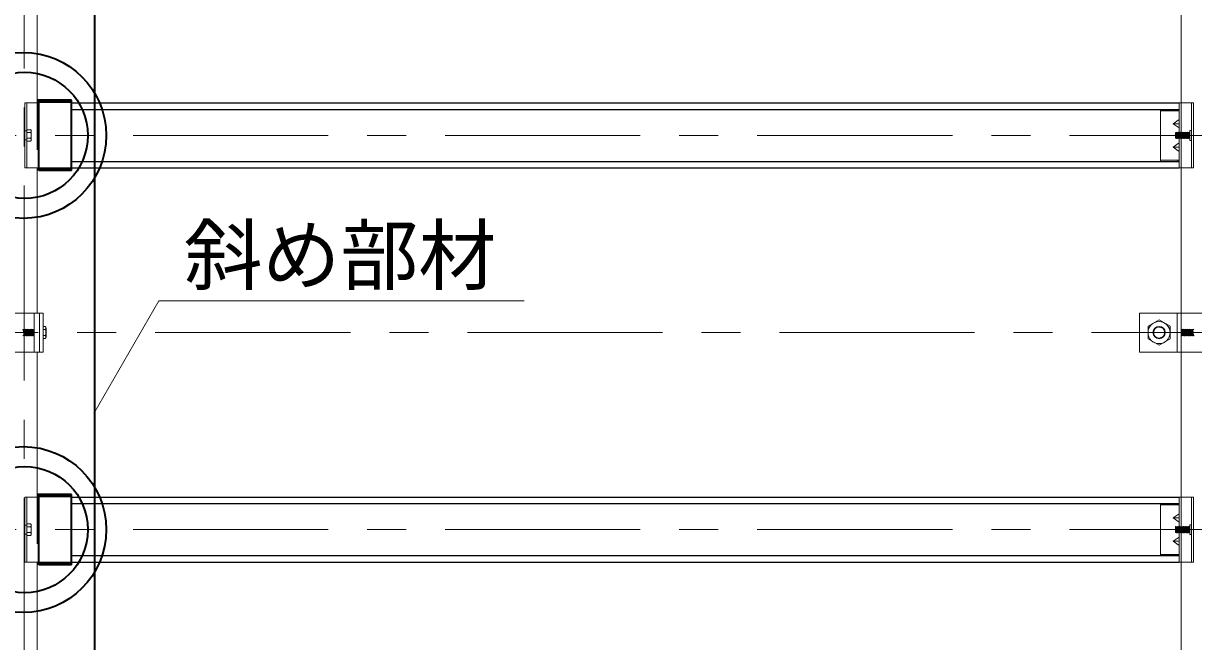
# Model space of a CAD drawing. Units: millimetres at full size, sheet at 1:30; details may follow other scales. Extents: x -5796 to 5910, y -4184 to 4114.
# Drawn here: x -3766 to -2866, y 1686 to 2161 of the extents above; entities that cross this region are included whole.
import ezdxf
from ezdxf.enums import TextEntityAlignment as Align

# ---------------------------------------------------------------- set-up
doc = ezdxf.new("R2010")
doc.units = ezdxf.units.MM
doc.header["$LTSCALE"] = 30
doc.linetypes.add('CHAIN1', pattern=[8, 5, -1, 1, -1])
doc.linetypes.add('DASHED1', pattern=[1.8, 1.2, -0.6])
for name, color, linetype, lineweight in [('4-0_中心線', 4, 'CHAIN1', 9), ('4-1_吊り材', 7, 'Continuous', 18), ('4-2_野縁受け', 3, 'Continuous', 18), ('4-3_野縁', 2, 'Continuous', 25), ('4-4_斜め部材', 6, 'Continuous', 35), ('4-6_文字', 7, 'Continuous', 18), ('4-7_金具', 6, 'Continuous', 35), ('4-A_クリップ', 7, 'Continuous', 18), ('4-B_ビス', 3, 'Continuous', 18)]:
    doc.layers.add(name, color=color, linetype=linetype, lineweight=lineweight)
doc.styles.add('ＭＳ ゴシック', font='')
doc.styles.get('ＭＳ ゴシック').set_extended_font_data('MS Gothic')

msp = doc.modelspace()

# ---------------------------------------------------------------- linework, layer by layer
at = {"layer": '4-0_中心線'}
for p, q in [((-3765.78, 686.31), (-3765.78, 3310.31)), ((-5121.78, 2074.81), (-2580.78, 2074.81)), ((-4624.78, 1923.31), (-2409.78, 1923.31)), ((-5121.78, 1771.81), (-2580.78, 1771.81))]:
    msp.add_line(p, q, dxfattribs=at)
at = {"layer": '4-1_吊り材'}
for p, q in [((-3807.78, 1938.31), (-3750.98, 1938.31)), ((-3757.88, 1938.31), (-3757.88, 1908.31)), ((-3753.89, 1938.31), (-3753.89, 1908.31)), ((-3750.98, 1938.31), (-3750.98, 1908.31)), ((-2907.78, 1908.31), (-2907.78, 1938.31)), ((-2907.78, 1938.31), (-2850.98, 1938.31)), ((-2875.78, 1938.31), (-2875.78, 1908.31)), ((-2884.28, 1918.4), (-2884.28, 1928.22)), ((-2901.28, 1918.4), (-2892.78, 1913.5)), ((-2892.78, 1913.5), (-2884.28, 1918.4)), ((-3750.98, 1908.31), (-3807.78, 1908.31)), ((-2850.98, 1908.31), (-2907.78, 1908.31))]:
    msp.add_line(p, q, dxfattribs=at)
at = {"layer": '4-1_吊り材', "linetype": 'DASHED1'}
msp.add_line((-2878.98, 1938.31), (-2878.98, 1908.31), dxfattribs=at)
at = {"layer": '4-1_吊り材'}
msp.add_lwpolyline([(-2901.28, 1918.4), (-2901.28, 1928.22), (-2892.78, 1933.13), (-2884.28, 1928.22)], dxfattribs=at)
for radius in [8.5, 4.76]:
    msp.add_circle((-2892.78, 1923.31), radius, dxfattribs=at)
at = {"layer": '4-1_吊り材', "linetype": 'DASHED1'}
msp.add_circle((-2892.78, 1923.31), 4.25, dxfattribs=at)
at = {"layer": '4-2_野縁受け'}
for p, q in [((-3755.78, 2099.81), (-3755.78, 2352.81)), ((-2875.78, 2099.81), (-2875.78, 2352.81)), ((-3755.78, 1938.31), (-3755.78, 2049.81)), ((-2875.78, 1938.31), (-2875.78, 2049.81)), ((-3755.78, 1796.81), (-3755.78, 1908.31)), ((-2875.78, 1796.81), (-2875.78, 1908.31)), ((-3755.78, 1493.81), (-3755.78, 1746.81)), ((-2875.78, 1493.81), (-2875.78, 1746.81))]:
    msp.add_line(p, q, dxfattribs=at)
at = {"layer": '4-3_野縁'}
for p, q in [((-3729.28, 2099.81), (-2877.38, 2099.81)), ((-3729.28, 2094.81), (-2877.38, 2094.81)), ((-3729.28, 2054.81), (-2877.38, 2054.81)), ((-3729.28, 2049.81), (-2877.38, 2049.81)), ((-3729.28, 1796.81), (-2877.38, 1796.81)), ((-3729.28, 1791.81), (-2877.38, 1791.81)), ((-3729.28, 1751.81), (-2877.38, 1751.81)), ((-3729.28, 1746.81), (-2877.38, 1746.81))]:
    msp.add_line(p, q, dxfattribs=at)
at = {"layer": '4-4_斜め部材'}
msp.add_lwpolyline([(-3711.67, 2823.31), (-3711.67, 1027.8), (-3747.92, 1090.58)], dxfattribs=at)
at = {"layer": '4-6_文字'}
for q in [(-3712.14, 1860.97), (-3381.1, 1947.57)]:
    msp.add_line((-3662.14, 1947.57), q, dxfattribs=at)
at = {"layer": '4-7_金具'}
for p, q in [((-3729.28, 2101.86), (-3755.78, 2101.86)), ((-3754.28, 2100.26), (-3755.78, 2100.26)), ((-3754.28, 2047.73), (-3754.28, 2101.86)), ((-3729.28, 2047.73), (-3729.28, 2101.86)), ((-3729.28, 2047.73), (-3754.28, 2047.73)), ((-3729.28, 1798.86), (-3755.78, 1798.86)), ((-3754.28, 1797.26), (-3755.78, 1797.26)), ((-3754.28, 1744.73), (-3754.28, 1798.86)), ((-3729.28, 1744.73), (-3729.28, 1798.86)), ((-3729.28, 1744.73), (-3754.28, 1744.73))]:
    msp.add_line(p, q, dxfattribs=at)
at = {"layer": '4-7_金具', "linetype": 'DASHED1'}
for p, q in [((-3729.28, 2100.26), (-3754.28, 2100.26)), ((-3729.28, 2049.33), (-3754.28, 2049.33)), ((-3729.28, 1797.26), (-3754.28, 1797.26)), ((-3729.28, 1746.33), (-3754.28, 1746.33))]:
    msp.add_line(p, q, dxfattribs=at)
at = {"layer": '4-7_金具'}
for centre, radius in [((-3766.33, 2074.81), 63.79), ((-3765.24, 2074.81), 48.52), ((-3766.33, 1771.81), 63.79), ((-3765.24, 1771.81), 48.52)]:
    msp.add_circle(centre, radius, dxfattribs=at)
at = {"layer": '4-A_クリップ'}
for p, q in [((-3754.28, 2099.81), (-3765.18, 2099.81)), ((-3765.18, 2099.81), (-3765.18, 2049.81)), ((-3763.58, 2099.81), (-3763.58, 2077.21)), ((-2877.38, 2099.81), (-2866.38, 2099.81)), ((-2877.38, 2099.81), (-2877.38, 2076.91)), ((-2867.98, 2049.81), (-2867.98, 2099.81)), ((-2866.38, 2049.81), (-2866.38, 2099.81)), ((-2891.78, 2094.81), (-2891.78, 2074.81)), ((-2891.78, 2093.81), (-2878.38, 2093.81)), ((-2878.38, 2094.81), (-2878.38, 2093.81)), ((-2878.38, 2093.81), (-2877.38, 2093.81)), ((-2881.86, 2083.81), (-2877.38, 2087.06)), ((-2881.86, 2083.81), (-2877.38, 2080.56)), ((-2881.86, 2083.81), (-2877.38, 2083.81)), ((-3763.58, 2049.81), (-3763.58, 2072.71)), ((-2891.78, 2054.81), (-2891.78, 2074.81)), ((-2877.38, 2049.81), (-2877.38, 2072.71)), ((-2869.18, 2078.61), (-2867.98, 2078.61)), ((-2869.18, 2071.01), (-2869.18, 2078.61)), ((-2869.18, 2071.01), (-2867.98, 2071.01)), ((-2881.86, 2065.81), (-2877.38, 2069.06)), ((-2881.86, 2065.81), (-2877.38, 2062.56)), ((-2881.86, 2065.81), (-2877.38, 2065.81)), ((-2891.78, 2055.81), (-2878.38, 2055.81)), ((-2878.38, 2055.81), (-2877.38, 2055.81)), ((-2878.38, 2054.81), (-2878.38, 2055.81)), ((-3754.28, 2049.81), (-3765.18, 2049.81)), ((-2877.38, 2049.81), (-2866.38, 2049.81)), ((-3754.28, 1796.81), (-3765.18, 1796.81)), ((-3765.18, 1796.81), (-3765.18, 1746.81)), ((-3763.58, 1796.81), (-3763.58, 1774.21)), ((-2891.78, 1791.81), (-2891.78, 1771.81)), ((-2878.38, 1791.81), (-2878.38, 1790.81)), ((-2877.38, 1796.81), (-2866.38, 1796.81)), ((-2877.38, 1796.81), (-2877.38, 1773.91)), ((-2867.98, 1746.81), (-2867.98, 1796.81)), ((-2866.38, 1746.81), (-2866.38, 1796.81)), ((-2891.78, 1790.81), (-2878.38, 1790.81)), ((-2881.86, 1780.81), (-2877.38, 1784.06)), ((-2878.38, 1790.81), (-2877.38, 1790.81)), ((-2881.86, 1780.81), (-2877.38, 1777.56)), ((-2881.86, 1780.81), (-2877.38, 1780.81)), ((-2869.18, 1775.61), (-2867.98, 1775.61)), ((-2869.18, 1768.01), (-2869.18, 1775.61)), ((-3763.58, 1746.81), (-3763.58, 1769.71)), ((-2891.78, 1751.81), (-2891.78, 1771.81)), ((-2881.86, 1762.81), (-2877.38, 1766.06)), ((-2877.38, 1746.81), (-2877.38, 1769.71)), ((-2869.18, 1768.01), (-2867.98, 1768.01)), ((-2881.86, 1762.81), (-2877.38, 1759.56)), ((-2881.86, 1762.81), (-2877.38, 1762.81)), ((-3754.28, 1746.81), (-3765.18, 1746.81)), ((-2891.78, 1752.81), (-2878.38, 1752.81)), ((-2878.38, 1752.81), (-2877.38, 1752.81)), ((-2878.38, 1751.81), (-2878.38, 1752.81)), ((-2877.38, 1746.81), (-2866.38, 1746.81))]:
    msp.add_line(p, q, dxfattribs=at)
at = {"layer": '4-A_クリップ', "linetype": 'DASHED1'}
for p, q in [((-3755.78, 2099.81), (-3755.78, 2049.81)), ((-2875.78, 2099.81), (-2875.78, 2076.91)), ((-3763.58, 2078.31), (-3765.18, 2078.31)), ((-3763.58, 2071.31), (-3765.18, 2071.31)), ((-2875.78, 2072.51), (-2875.78, 2049.81)), ((-3755.78, 1796.81), (-3755.78, 1746.81)), ((-2875.78, 1796.81), (-2875.78, 1773.91)), ((-3763.58, 1775.31), (-3765.18, 1775.31)), ((-3763.58, 1768.31), (-3765.18, 1768.31)), ((-2875.78, 1769.51), (-2875.78, 1746.81))]:
    msp.add_line(p, q, dxfattribs=at)
at = {"layer": '4-B_ビス'}
for p, q in [((-3763.58, 2079.24), (-3760.86, 2079.24)), ((-3763.58, 2077.21), (-3763.58, 2072.41)), ((-3760.86, 2077.03), (-3763.58, 2077.03)), ((-3760.86, 2072.59), (-3763.58, 2072.59)), ((-3760.86, 2070.38), (-3763.58, 2070.38)), ((-3760.22, 2071.48), (-3760.22, 2078.14)), ((-2880.08, 2076.91), (-2879.78, 2077.21)), ((-2880.08, 2076.91), (-2879.78, 2072.71)), ((-2880.08, 2076.91), (-2880.08, 2072.71)), ((-2879.78, 2072.71), (-2880.08, 2072.71)), ((-2879.78, 2077.21), (-2879.48, 2076.91)), ((-2879.78, 2072.71), (-2879.48, 2072.41)), ((-2879.48, 2076.91), (-2879.18, 2072.71)), ((-2879.48, 2072.41), (-2879.18, 2072.71)), ((-2879.18, 2076.91), (-2878.88, 2072.71)), ((-2878.58, 2076.91), (-2878.28, 2072.71)), ((-2878.28, 2076.91), (-2877.98, 2072.71)), ((-2877.68, 2076.91), (-2877.38, 2072.71)), ((-2877.38, 2076.91), (-2877.08, 2072.71)), ((-2876.78, 2076.91), (-2876.48, 2072.71)), ((-2876.78, 2076.91), (-2876.48, 2076.91)), ((-2876.48, 2076.91), (-2876.18, 2077.21)), ((-2876.48, 2076.91), (-2876.18, 2072.71)), ((-2876.18, 2077.21), (-2875.88, 2076.91)), ((-2875.88, 2076.91), (-2875.58, 2072.71)), ((-2875.58, 2076.91), (-2875.28, 2072.71)), ((-2874.98, 2076.91), (-2874.68, 2072.71)), ((-2874.68, 2076.91), (-2874.38, 2072.71)), ((-2874.08, 2076.91), (-2873.78, 2072.71)), ((-2873.78, 2076.91), (-2873.48, 2072.71)), ((-2873.18, 2076.91), (-2872.88, 2072.71)), ((-2872.88, 2076.91), (-2872.58, 2072.71)), ((-2872.28, 2076.91), (-2871.98, 2072.71)), ((-2871.98, 2076.91), (-2871.68, 2072.71)), ((-2871.38, 2076.91), (-2871.08, 2072.71)), ((-2871.08, 2076.91), (-2870.78, 2072.71)), ((-2870.48, 2076.91), (-2870.18, 2072.71)), ((-2870.48, 2076.91), (-2870.18, 2076.91)), ((-2870.18, 2076.91), (-2869.88, 2077.21)), ((-2870.18, 2076.91), (-2869.88, 2072.71)), ((-2870.18, 2072.71), (-2869.88, 2072.71)), ((-2869.88, 2077.21), (-2869.58, 2076.91)), ((-2869.58, 2076.91), (-2869.28, 2072.71)), ((-2869.58, 2076.91), (-2869.28, 2076.91)), ((-2869.28, 2076.91), (-2869.18, 2077.01)), ((-2869.28, 2076.91), (-2869.18, 2075.51)), ((-2869.28, 2072.71), (-2869.18, 2072.71)), ((-3750.98, 1927.92), (-3749.53, 1927.92)), ((-3748.86, 1919.84), (-3748.86, 1926.77)), ((-3766.11, 1925.49), (-3765.8, 1921.11)), ((-3766.11, 1925.49), (-3765.8, 1925.49)), ((-3765.8, 1925.49), (-3765.49, 1925.8)), ((-3765.8, 1925.49), (-3765.49, 1921.11)), ((-3765.8, 1921.11), (-3765.49, 1921.11)), ((-3765.49, 1925.8), (-3765.18, 1925.49)), ((-3765.18, 1925.49), (-3764.86, 1921.11)), ((-3764.86, 1925.49), (-3764.55, 1921.11)), ((-3764.24, 1925.49), (-3763.93, 1921.11)), ((-3763.93, 1925.49), (-3763.61, 1921.11)), ((-3763.3, 1925.49), (-3762.99, 1921.11)), ((-3762.99, 1925.49), (-3762.68, 1921.11)), ((-3762.36, 1925.49), (-3762.05, 1921.11)), ((-3762.05, 1925.49), (-3761.74, 1921.11)), ((-3761.43, 1925.49), (-3761.11, 1921.11)), ((-3761.11, 1925.49), (-3760.8, 1921.11)), ((-3760.49, 1925.49), (-3760.18, 1921.11)), ((-3760.18, 1925.49), (-3759.86, 1921.11)), ((-3759.55, 1925.49), (-3759.24, 1921.11)), ((-3759.55, 1925.49), (-3759.24, 1925.49)), ((-3759.24, 1925.49), (-3758.93, 1925.8)), ((-3759.24, 1925.49), (-3758.93, 1921.11)), ((-3759.24, 1921.11), (-3758.93, 1921.11)), ((-3758.93, 1925.8), (-3758.61, 1925.49)), ((-3758.61, 1925.49), (-3758.3, 1921.11)), ((-3758.3, 1925.49), (-3757.99, 1921.11)), ((-3758.3, 1921.11), (-3757.99, 1921.11)), ((-3757.99, 1925.8), (-3757.88, 1925.7)), ((-3757.99, 1921.11), (-3757.88, 1921.01)), ((-3749.53, 1925.61), (-3750.98, 1925.61)), ((-3749.53, 1920.99), (-3750.98, 1920.99)), ((-3749.53, 1918.68), (-3750.98, 1918.68)), ((-2875.78, 1925.79), (-2875.49, 1925.49)), ((-2875.78, 1921.1), (-2875.49, 1920.8)), ((-2875.49, 1925.49), (-2875.18, 1921.11)), ((-2875.49, 1920.8), (-2875.18, 1921.11)), ((-2875.18, 1925.49), (-2874.86, 1921.11)), ((-2874.55, 1925.49), (-2874.24, 1921.11)), ((-2874.55, 1925.49), (-2874.24, 1925.49)), ((-2874.24, 1925.49), (-2873.93, 1921.11)), ((-2874.24, 1921.11), (-2873.93, 1921.11)), ((-2873.61, 1925.49), (-2873.3, 1921.11)), ((-2873.61, 1925.49), (-2873.3, 1925.49)), ((-2873.3, 1925.49), (-2872.99, 1921.11)), ((-2872.68, 1925.49), (-2872.36, 1921.11)), ((-2872.68, 1925.49), (-2872.36, 1925.49)), ((-2872.36, 1925.49), (-2872.05, 1921.11)), ((-2871.74, 1925.49), (-2871.43, 1921.11)), ((-2871.74, 1925.49), (-2871.43, 1925.49)), ((-2871.43, 1925.49), (-2871.11, 1921.11)), ((-2870.8, 1925.49), (-2870.49, 1921.11)), ((-2870.8, 1925.49), (-2870.49, 1925.49)), ((-2870.49, 1925.49), (-2870.18, 1921.11)), ((-2869.86, 1925.49), (-2869.55, 1921.11)), ((-2869.86, 1925.49), (-2869.55, 1925.49)), ((-2869.55, 1925.49), (-2869.24, 1925.8)), ((-2869.55, 1925.49), (-2869.24, 1921.11)), ((-2869.55, 1921.11), (-2869.24, 1921.11)), ((-2869.24, 1925.8), (-2868.93, 1925.49)), ((-2869.24, 1921.11), (-2868.93, 1920.8)), ((-2868.93, 1925.49), (-2868.61, 1921.11)), ((-2868.93, 1920.8), (-2868.61, 1921.11)), ((-2868.61, 1925.49), (-2868.3, 1921.11)), ((-2867.99, 1925.49), (-2867.68, 1921.11)), ((-2867.68, 1925.49), (-2867.36, 1921.11)), ((-2867.05, 1925.49), (-2866.74, 1921.11)), ((-2866.74, 1925.49), (-2866.43, 1921.11)), ((-3763.58, 1776.24), (-3760.86, 1776.24)), ((-3763.58, 1774.21), (-3763.58, 1769.41)), ((-3760.86, 1774.03), (-3763.58, 1774.03)), ((-3760.22, 1768.48), (-3760.22, 1775.14)), ((-2880.08, 1773.91), (-2879.78, 1774.21)), ((-2880.08, 1773.91), (-2879.78, 1769.71)), ((-2880.08, 1773.91), (-2880.08, 1769.71)), ((-2879.78, 1774.21), (-2879.48, 1773.91)), ((-2879.48, 1773.91), (-2879.18, 1769.71)), ((-2879.18, 1773.91), (-2878.88, 1769.71)), ((-2878.58, 1773.91), (-2878.28, 1769.71)), ((-2878.28, 1773.91), (-2877.98, 1769.71)), ((-2877.68, 1773.91), (-2877.38, 1769.71)), ((-2877.38, 1773.91), (-2877.08, 1769.71)), ((-2876.78, 1773.91), (-2876.48, 1769.71)), ((-2876.78, 1773.91), (-2876.48, 1773.91)), ((-2876.48, 1773.91), (-2876.18, 1774.21)), ((-2876.48, 1773.91), (-2876.18, 1769.71)), ((-2876.18, 1774.21), (-2875.88, 1773.91)), ((-2875.88, 1773.91), (-2875.58, 1769.71)), ((-2875.58, 1773.91), (-2875.28, 1769.71)), ((-2874.98, 1773.91), (-2874.68, 1769.71)), ((-2874.68, 1773.91), (-2874.38, 1769.71)), ((-2874.08, 1773.91), (-2873.78, 1769.71)), ((-2873.78, 1773.91), (-2873.48, 1769.71)), ((-2873.18, 1773.91), (-2872.88, 1769.71)), ((-2872.88, 1773.91), (-2872.58, 1769.71)), ((-2872.28, 1773.91), (-2871.98, 1769.71)), ((-2871.98, 1773.91), (-2871.68, 1769.71)), ((-2871.38, 1773.91), (-2871.08, 1769.71)), ((-2871.08, 1773.91), (-2870.78, 1769.71)), ((-2870.48, 1773.91), (-2870.18, 1769.71)), ((-2870.48, 1773.91), (-2870.18, 1773.91)), ((-2870.18, 1773.91), (-2869.88, 1774.21)), ((-2870.18, 1773.91), (-2869.88, 1769.71)), ((-2869.88, 1774.21), (-2869.58, 1773.91)), ((-2869.58, 1773.91), (-2869.28, 1769.71)), ((-2869.58, 1773.91), (-2869.28, 1773.91)), ((-2869.28, 1773.91), (-2869.18, 1774.01)), ((-2869.28, 1773.91), (-2869.18, 1772.51)), ((-3760.86, 1769.59), (-3763.58, 1769.59)), ((-3760.86, 1767.38), (-3763.58, 1767.38)), ((-2879.78, 1769.71), (-2880.08, 1769.71)), ((-2879.78, 1769.71), (-2879.48, 1769.41)), ((-2879.48, 1769.41), (-2879.18, 1769.71)), ((-2870.18, 1769.71), (-2869.88, 1769.71)), ((-2869.28, 1769.71), (-2869.18, 1769.71))]:
    msp.add_line(p, q, dxfattribs=at)
for points in [[(-2879.48, 2076.91), (-2879.18, 2076.91), (-2878.88, 2077.21), (-2878.58, 2076.91)], [(-2879.18, 2072.71), (-2878.88, 2072.71), (-2878.58, 2072.41), (-2878.28, 2072.71)], [(-2878.58, 2076.91), (-2878.28, 2076.91), (-2877.98, 2077.21), (-2877.68, 2076.91)], [(-2878.28, 2072.71), (-2877.98, 2072.71), (-2877.68, 2072.41), (-2877.38, 2072.71)], [(-2877.68, 2076.91), (-2877.38, 2076.91), (-2877.08, 2077.21), (-2876.78, 2076.91)], [(-2877.38, 2072.71), (-2877.08, 2072.71), (-2876.78, 2072.41)], [(-2876.78, 2072.41), (-2876.48, 2072.71), (-2876.18, 2072.71)], [(-2876.18, 2072.71), (-2875.88, 2072.41), (-2875.58, 2072.71)], [(-2875.88, 2076.91), (-2875.58, 2076.91), (-2875.28, 2077.21), (-2874.98, 2076.91)], [(-2875.58, 2072.71), (-2875.28, 2072.71), (-2874.98, 2072.41), (-2874.68, 2072.71)], [(-2874.98, 2076.91), (-2874.68, 2076.91), (-2874.38, 2077.21), (-2874.08, 2076.91)], [(-2874.68, 2072.71), (-2874.38, 2072.71), (-2874.08, 2072.41), (-2873.78, 2072.71)], [(-2874.08, 2076.91), (-2873.78, 2076.91), (-2873.48, 2077.21), (-2873.18, 2076.91)], [(-2873.78, 2072.71), (-2873.48, 2072.71), (-2873.18, 2072.41), (-2872.88, 2072.71)], [(-2873.18, 2076.91), (-2872.88, 2076.91), (-2872.58, 2077.21), (-2872.28, 2076.91)], [(-2872.88, 2072.71), (-2872.58, 2072.71), (-2872.28, 2072.41), (-2871.98, 2072.71)], [(-2872.28, 2076.91), (-2871.98, 2076.91), (-2871.68, 2077.21), (-2871.38, 2076.91)], [(-2871.98, 2072.71), (-2871.68, 2072.71), (-2871.38, 2072.41), (-2871.08, 2072.71)], [(-2871.38, 2076.91), (-2871.08, 2076.91), (-2870.78, 2077.21), (-2870.48, 2076.91)], [(-2871.08, 2072.71), (-2870.78, 2072.71), (-2870.48, 2072.41), (-2870.18, 2072.71)], [(-2869.88, 2072.71), (-2869.58, 2072.41), (-2869.28, 2072.71)], [(-3767.05, 1925.49), (-3766.74, 1925.49), (-3766.43, 1925.8), (-3766.11, 1925.49)], [(-3766.74, 1921.11), (-3766.43, 1921.11), (-3766.11, 1920.8), (-3765.8, 1921.11)], [(-3765.49, 1921.11), (-3765.18, 1920.8), (-3764.86, 1921.11)], [(-3765.18, 1925.49), (-3764.86, 1925.49), (-3764.55, 1925.8), (-3764.24, 1925.49)], [(-3764.86, 1921.11), (-3764.55, 1921.11), (-3764.24, 1920.8), (-3763.93, 1921.11)], [(-3764.24, 1925.49), (-3763.93, 1925.49), (-3763.61, 1925.8), (-3763.3, 1925.49)], [(-3763.93, 1921.11), (-3763.61, 1921.11), (-3763.3, 1920.8), (-3762.99, 1921.11)], [(-3763.3, 1925.49), (-3762.99, 1925.49), (-3762.68, 1925.8), (-3762.36, 1925.49)], [(-3762.99, 1921.11), (-3762.68, 1921.11), (-3762.36, 1920.8), (-3762.05, 1921.11)], [(-3762.36, 1925.49), (-3762.05, 1925.49), (-3761.74, 1925.8), (-3761.43, 1925.49)], [(-3762.05, 1921.11), (-3761.74, 1921.11), (-3761.43, 1920.8), (-3761.11, 1921.11)], [(-3761.43, 1925.49), (-3761.11, 1925.49), (-3760.8, 1925.8), (-3760.49, 1925.49)], [(-3761.11, 1921.11), (-3760.8, 1921.11), (-3760.49, 1920.8), (-3760.18, 1921.11)], [(-3760.49, 1925.49), (-3760.18, 1925.49), (-3759.86, 1925.8), (-3759.55, 1925.49)], [(-3760.18, 1921.11), (-3759.86, 1921.11), (-3759.55, 1920.8), (-3759.24, 1921.11)], [(-3758.93, 1921.11), (-3758.61, 1920.8), (-3758.3, 1921.11)], [(-3758.61, 1925.49), (-3758.3, 1925.49), (-3757.99, 1925.8)], [(-2875.49, 1925.49), (-2875.18, 1925.49), (-2874.86, 1925.8), (-2874.55, 1925.49)], [(-2875.18, 1921.11), (-2874.86, 1921.11), (-2874.55, 1920.8), (-2874.24, 1921.11)], [(-2874.24, 1925.49), (-2873.93, 1925.8), (-2873.61, 1925.49)], [(-2873.93, 1921.11), (-2873.61, 1920.8), (-2873.3, 1921.11), (-2872.99, 1921.11)], [(-2873.3, 1925.49), (-2872.99, 1925.8), (-2872.68, 1925.49)], [(-2872.99, 1921.11), (-2872.68, 1920.8), (-2872.36, 1921.11), (-2872.05, 1921.11)], [(-2872.36, 1925.49), (-2872.05, 1925.8), (-2871.74, 1925.49)], [(-2872.05, 1921.11), (-2871.74, 1920.8), (-2871.43, 1921.11), (-2871.11, 1921.11)], [(-2871.43, 1925.49), (-2871.11, 1925.8), (-2870.8, 1925.49)], [(-2871.11, 1921.11), (-2870.8, 1920.8), (-2870.49, 1921.11), (-2870.18, 1921.11)], [(-2870.49, 1925.49), (-2870.18, 1925.8), (-2869.86, 1925.49)], [(-2870.18, 1921.11), (-2869.86, 1920.8), (-2869.55, 1921.11)], [(-2868.93, 1925.49), (-2868.61, 1925.49), (-2868.3, 1925.8), (-2867.99, 1925.49)], [(-2868.61, 1921.11), (-2868.3, 1921.11), (-2867.99, 1920.8), (-2867.68, 1921.11)], [(-2867.99, 1925.49), (-2867.68, 1925.49), (-2867.36, 1925.8), (-2867.05, 1925.49)], [(-2867.68, 1921.11), (-2867.36, 1921.11), (-2867.05, 1920.8), (-2866.74, 1921.11)], [(-2867.05, 1925.49), (-2866.74, 1925.49), (-2866.43, 1925.8), (-2866.11, 1925.49)], [(-2866.74, 1921.11), (-2866.43, 1921.11), (-2866.11, 1920.8), (-2865.8, 1921.11)], [(-2879.48, 1773.91), (-2879.18, 1773.91), (-2878.88, 1774.21), (-2878.58, 1773.91)], [(-2878.58, 1773.91), (-2878.28, 1773.91), (-2877.98, 1774.21), (-2877.68, 1773.91)], [(-2877.68, 1773.91), (-2877.38, 1773.91), (-2877.08, 1774.21), (-2876.78, 1773.91)], [(-2875.88, 1773.91), (-2875.58, 1773.91), (-2875.28, 1774.21), (-2874.98, 1773.91)], [(-2874.98, 1773.91), (-2874.68, 1773.91), (-2874.38, 1774.21), (-2874.08, 1773.91)], [(-2874.08, 1773.91), (-2873.78, 1773.91), (-2873.48, 1774.21), (-2873.18, 1773.91)], [(-2873.18, 1773.91), (-2872.88, 1773.91), (-2872.58, 1774.21), (-2872.28, 1773.91)], [(-2872.28, 1773.91), (-2871.98, 1773.91), (-2871.68, 1774.21), (-2871.38, 1773.91)], [(-2871.38, 1773.91), (-2871.08, 1773.91), (-2870.78, 1774.21), (-2870.48, 1773.91)], [(-2879.18, 1769.71), (-2878.88, 1769.71), (-2878.58, 1769.41), (-2878.28, 1769.71)], [(-2878.28, 1769.71), (-2877.98, 1769.71), (-2877.68, 1769.41), (-2877.38, 1769.71)], [(-2877.38, 1769.71), (-2877.08, 1769.71), (-2876.78, 1769.41)], [(-2876.78, 1769.41), (-2876.48, 1769.71), (-2876.18, 1769.71)], [(-2876.18, 1769.71), (-2875.88, 1769.41), (-2875.58, 1769.71)], [(-2875.58, 1769.71), (-2875.28, 1769.71), (-2874.98, 1769.41), (-2874.68, 1769.71)], [(-2874.68, 1769.71), (-2874.38, 1769.71), (-2874.08, 1769.41), (-2873.78, 1769.71)], [(-2873.78, 1769.71), (-2873.48, 1769.71), (-2873.18, 1769.41), (-2872.88, 1769.71)], [(-2872.88, 1769.71), (-2872.58, 1769.71), (-2872.28, 1769.41), (-2871.98, 1769.71)], [(-2871.98, 1769.71), (-2871.68, 1769.71), (-2871.38, 1769.41), (-2871.08, 1769.71)], [(-2871.08, 1769.71), (-2870.78, 1769.71), (-2870.48, 1769.41), (-2870.18, 1769.71)], [(-2869.88, 1769.71), (-2869.58, 1769.41), (-2869.28, 1769.71)]]:
    msp.add_lwpolyline(points, dxfattribs=at)
for centre, radius, start, end in [((-3761.5, 2078.14), 1.28, 299.99998, 59.99998), ((-3764.38, 2074.81), 4.16, 327.79576, 32.20422), ((-3761.5, 2071.48), 1.28, 299.99998, 60), ((-3750.2, 1926.77), 1.33, 299.99998, 59.99998), ((-3753.2, 1923.3), 4.33, 327.79576, 32.20422), ((-3750.2, 1919.84), 1.33, 299.99998, 60), ((-3761.5, 1775.14), 1.28, 299.99998, 59.99998), ((-3764.38, 1771.81), 4.16, 327.79576, 32.20422), ((-3761.5, 1768.48), 1.28, 299.99998, 60)]:
    msp.add_arc(centre, radius, start, end, dxfattribs=at)

# ---------------------------------------------------------------- texts
at = {"layer": '4-6_文字', "color": 4, "style": 'ＭＳ ゴシック'}
msp.add_text('斜め部材', height=43.99, dxfattribs=at).set_placement((-3642.5, 1947.57), align=Align.BOTTOM_LEFT)

doc.saveas('drawing.dxf')
